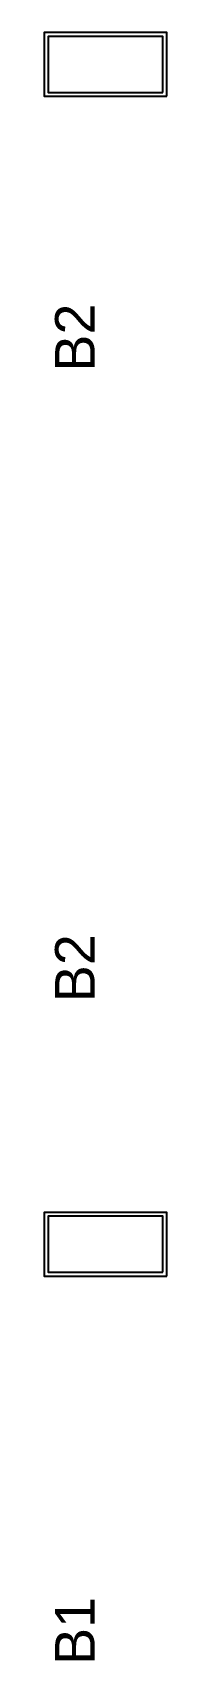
# Model space of a CAD drawing. Header units: inches. Extents: x -605 to 2991212, y -2872845 to 0.
# Drawn here: x 2812504 to 2813274, y -2126318 to -2116107 of the extents above; entities that cross this region are included whole.
import ezdxf
from ezdxf.enums import TextEntityAlignment as Align

# ---------------------------------------------------------------- set-up
doc = ezdxf.new("R2010")
doc.units = ezdxf.units.IN
doc.header["$LTSCALE"] = 600
doc.header["$MEASUREMENT"] = 0
doc.layers.add('rRCC 2', color=40, linetype='Continuous', lineweight=15)
doc.styles.get("Standard").update_dxf_attribs({"font": 'arial.ttf'})

msp = doc.modelspace()

# ---------------------------------------------------------------- linework, layer by layer
at = {"color": 6, "linetype": 'ByBlock'}
for points in [[(2813273.9, -2116506.9), (2813273.9, -2116106.9), (2812503.9, -2116106.9), (2812503.9, -2116506.9)], [(2813273.9, -2123906.9), (2813273.9, -2123506.9), (2812503.9, -2123506.9), (2812503.9, -2123906.9)]]:
    msp.add_lwpolyline(points, close=True, dxfattribs=at)
at = {"color": 3, "linetype": 'ByBlock'}
for points in [[(2813248.9, -2116481.9), (2813248.9, -2116131.9), (2812528.9, -2116131.9), (2812528.9, -2116481.9)], [(2813248.9, -2123881.9), (2813248.9, -2123531.9), (2812528.9, -2123531.9), (2812528.9, -2123881.9)]]:
    msp.add_lwpolyline(points, close=True, dxfattribs=at)

# ---------------------------------------------------------------- texts
at = {"layer": 'rRCC 2'}
for s, p in [('B2', (2812696.5, -2118020.6)), ('B2', (2812696.5, -2121976)), ('B1', (2812696.5, -2126132.6))]:
    msp.add_text(s, height=250, rotation=90, dxfattribs=at).set_placement(p, align=Align.MIDDLE_CENTER)

doc.saveas('drawing.dxf')
